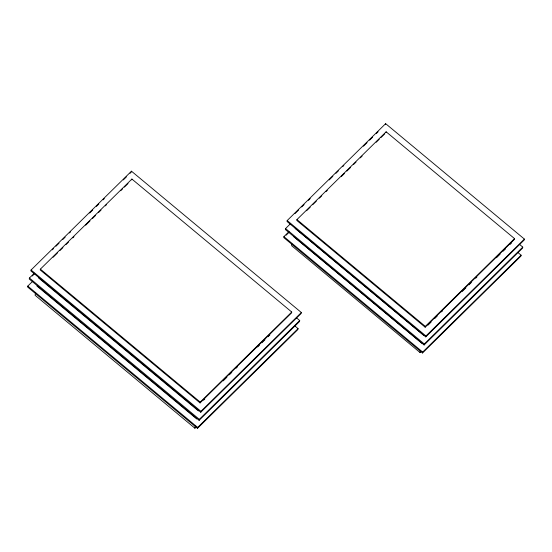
<?xml version="1.0" encoding="UTF-8"?>
<svg xmlns="http://www.w3.org/2000/svg" width="552" height="552" viewBox="0 0 552 552"><rect width="100%" height="100%" fill="white"/><g stroke="black" fill="none" stroke-linecap="round" stroke-linejoin="round"><path stroke-width="0.83" d="M32.685 281.285L27.786 286.102L27.6 287.012L197.485 428.345L297.894 329.53L298.073 328.619L294.768 325.873M34.328 273.199L29.428 278.015L29.228 279.002L199.12 420.327L299.522 321.519L299.722 320.533L296.417 317.786M31.064 270.004L30.877 270.915L200.762 412.24L301.164 313.432L301.351 312.522L131.466 171.189L31.064 270.004L200.949 411.337L200.762 412.24M35.569 292.76L35.066 295.244L194.911 428.221L196.139 427.013M40.379 269.128L40.213 269.949L200.059 402.925L291.58 312.853L291.746 312.032L131.9 179.055L40.379 269.128L200.224 402.104L200.059 402.925M131.466 171.189L131.279 172.1L130.058 173.307M131.735 179.876L131.9 179.055M194.911 428.221L195.415 425.737M197.485 428.345L197.671 427.434L298.073 328.619M199.12 420.327L199.32 419.347L299.722 320.533M288.806 231.826L283.914 236.642L283.728 237.553L422.494 352.99L520.936 256.1L521.122 255.196L517.817 252.443M290.455 223.739L285.563 228.556L285.363 229.542L424.122 344.972L522.572 248.089L522.772 247.11L519.466 244.357M287.192 220.545L287.005 221.455L425.771 336.886L524.214 240.003L524.4 239.092L385.641 123.655L287.192 220.545L425.951 335.982L425.771 336.886M291.96 244.046L291.622 245.702L420.017 352.514L421.238 351.307M296.935 219.586L296.769 220.407L425.164 327.219L514.361 239.43L514.526 238.609L386.138 131.804L296.935 219.586L425.33 326.391L425.164 327.219M385.455 124.566L385.641 123.655M385.965 132.625L386.138 131.804M420.017 352.514L420.355 350.851M422.494 352.99L422.68 352.079L521.122 255.196M424.122 344.972L424.322 343.993L522.772 247.11M52.302 249.828L53.53 248.621M55.98 246.213L59.036 243.197M62.714 239.582L65.157 237.174M69.448 232.958L70.67 231.75M89.652 213.072L92.708 210.057M96.386 206.448L98.836 204.033M103.12 199.817L104.342 198.61M123.324 179.931L126.38 176.923M32.292 275.986L34.741 273.578M53.109 257.253L57.408 253.023M59.864 250.608L62.942 247.586M66.012 244.564L68.469 242.142M72.767 237.912L73.996 236.704M85.663 225.216L89.969 220.986M92.425 218.564L95.496 215.542M98.566 212.52L101.023 210.105M105.322 205.868L106.55 204.661M120.681 190.757L122.523 188.943M124.366 187.128L128.05 183.505M294.954 213.631L298.625 210.015M301.682 207.007L304.124 204.606M308.409 200.39L310.245 198.582M329.199 179.931L332.87 176.323M335.926 173.307L338.369 170.906M342.647 166.69L343.875 165.49M363.437 146.232L367.108 142.623M369.557 140.215L372.614 137.206M376.278 133.591L378.113 131.79M306.546 210.788L310.21 207.179M312.653 204.778L316.317 201.169M319.373 198.161L321.816 195.753M326.094 191.551L327.315 190.343M341.371 176.516L344.42 173.507M346.87 171.106L350.534 167.497M353.591 164.489L356.033 162.088M360.304 157.879L362.14 156.071M376.195 142.243L379.245 139.235M381.08 137.434L384.744 133.825M286.177 235.145L289.234 232.137M200.224 402.104L291.746 312.032M203.557 400.207L204.785 398.999M223.215 380.866L226.9 377.237M229.356 374.815L231.812 372.4M236.111 368.17L237.339 366.963M257.611 347.008L259.454 345.193M261.91 342.778L264.981 339.756M268.058 336.734L269.9 334.919M200.949 411.337L301.351 312.522M425.33 326.391L514.526 238.609M428.028 325.121L431.084 322.113M434.748 318.504L437.198 316.103M441.469 311.894L442.69 310.686M462.245 291.449L465.909 287.84M468.965 284.832L471.408 282.431M475.686 278.222L476.907 277.021M496.455 257.777L500.119 254.168M503.176 251.167L505.618 248.759M509.896 244.55L511.732 242.749M425.951 335.982L524.4 239.092M295.141 228.418L423.529 335.23M285.563 228.556L424.322 343.993M293.491 236.504L421.887 343.316M283.914 236.642L422.68 352.079M38.578 277.96L198.43 410.936M29.428 278.015L199.32 419.347M36.936 286.046L196.781 419.023M27.786 286.102L197.671 427.434"/></g></svg>
